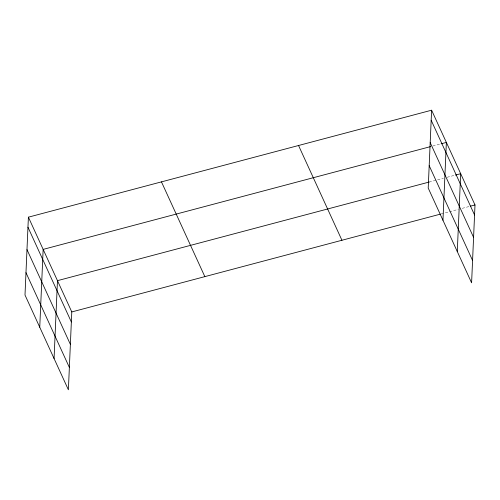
<?xml version="1.0" encoding="UTF-8"?>
<svg xmlns="http://www.w3.org/2000/svg" width="500" height="500" viewBox="0 0 500 500"><rect width="100%" height="100%" fill="white"/><g stroke="black" fill="none" stroke-linecap="round" stroke-linejoin="round"><path stroke-width="0.38" stroke-dasharray="2.5 1.88" d="M432.831 146.006L440.35 144.012M429.106 182.062L443.394 178.275M447.15 177.275L454.669 175.281M441.169 213.931L448.688 211.938M449.438 211.737L458.462 209.344M462.219 208.344L469.738 206.35"/><path stroke-width="0.75" d="M28.4 217.175L25 295.044L68.388 389.8L71.787 311.931L28.4 217.175L431.613 110.2L475 204.956L471.6 282.825L428.212 188.069L431.613 110.2M39.75 327.262L43.15 249.394L430.575 146.606M54.069 358.531L57.469 280.663L429.106 182.062M442.962 220.287L446.362 142.419L441.1 143.812M457.281 251.556L460.681 173.688L455.419 175.081M71.787 311.931L440.419 214.131M470.487 206.15L475 204.956M431.175 120.25L474.562 215M430.2 142.631L473.581 237.381M429.194 165.688L472.575 260.444M298.55 145.506L341.938 240.256M161.462 181.875L204.844 276.625M27.963 227.219L71.35 321.975M26.981 249.606L70.369 344.356M25.975 272.663L69.362 367.419"/></g></svg>
